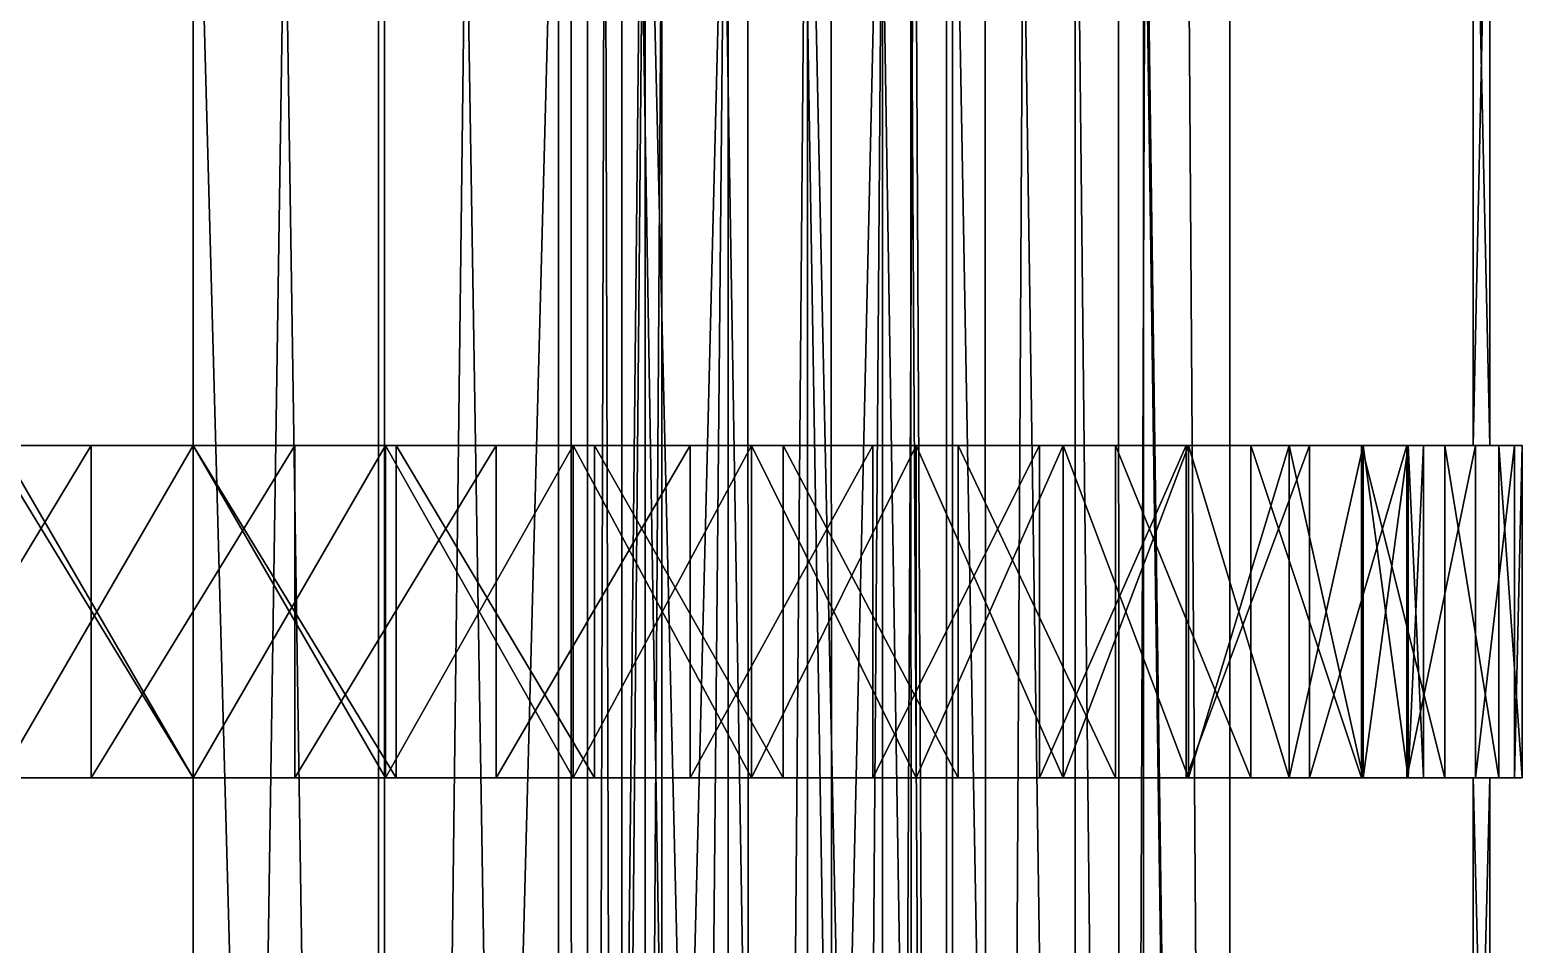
# Model space of a CAD drawing. Header units: inches. Extents: x 0 to 40, y 0 to 110.
# Drawn here: x 17.54 to 39.99, y 82.5 to 96.25 of the extents above; entities that cross this region are included whole.
import ezdxf

# ---------------------------------------------------------------- set-up
doc = ezdxf.new("R2010")
doc.units = ezdxf.units.IN
doc.header["$LTSCALE"] = 26.699852
doc.header["$MEASUREMENT"] = 0
doc.layers.add('1', color=7, linetype='CONTINUOUS')

msp = doc.modelspace()

# ---------------------------------------------------------------- linework, layer by layer
at = {"layer": '1', "linetype": 'Continuous'}
for points in [[(20, 7.5, 3.5), (22.789, 0, 3.737), (20, 102.5, 3.5), (20, 7.5, 3.5)], [(22.789, 0, 3.737), (22.789, 102.5, 3.737), (20, 102.5, 3.5), (22.789, 0, 3.737)], [(20, 7.5, 3.5), (20, 102.5, 3.5), (20, 7.5, 2), (20, 7.5, 3.5)], [(20, 7.5, 2), (20, 102.5, 3.5), (20, 102.5, 2.75), (20, 7.5, 2)], [(20, 7.5, 2), (20, 102.5, 2.75), (20, 99.036, 2), (20, 7.5, 2)], [(25.497, 0, 4.443), (25.497, 102.5, 4.443), (22.789, 0, 3.737), (25.497, 0, 4.443)], [(22.789, 0, 3.737), (25.497, 102.5, 4.443), (22.789, 102.5, 3.737), (22.789, 0, 3.737)], [(28.047, 0, 5.595), (28.047, 102.5, 5.595), (25.497, 0, 4.443), (28.047, 0, 5.595)], [(25.497, 0, 4.443), (28.047, 102.5, 5.595), (25.497, 102.5, 4.443), (25.497, 0, 4.443)], [(25.933, 7.5, 35.396), (25.933, 102.5, 35.396), (26.796, 102.5, 35.035), (25.933, 7.5, 35.396)], [(26.796, 102.5, 35.035), (26.796, 0, 35.035), (25.933, 7.5, 35.396), (26.796, 102.5, 35.035)], [(26.19, 102.5, 36.101), (25.933, 102.5, 35.396), (25.933, 7.5, 35.396), (26.19, 102.5, 36.101)], [(26.446, 7.5, 36.806), (26.19, 102.5, 36.101), (25.933, 7.5, 35.396), (26.446, 7.5, 36.806)], [(26.446, 99.036, 36.806), (26.19, 102.5, 36.101), (26.446, 7.5, 36.806), (26.446, 99.036, 36.806)], [(29.24, 102.5, 33.67), (29.24, 0, 33.67), (26.796, 102.5, 35.035), (29.24, 102.5, 33.67)], [(26.796, 102.5, 35.035), (29.24, 0, 33.67), (26.796, 0, 35.035), (26.796, 102.5, 35.035)], [(30.366, 0, 7.162), (30.366, 102.5, 7.162), (28.047, 0, 5.595), (30.366, 0, 7.162)], [(28.047, 0, 5.595), (30.366, 102.5, 7.162), (28.047, 102.5, 5.595), (28.047, 0, 5.595)], [(31.417, 102.5, 31.912), (31.417, 0, 31.912), (29.24, 102.5, 33.67), (31.417, 102.5, 31.912)], [(29.24, 102.5, 33.67), (31.417, 0, 31.912), (29.24, 0, 33.67), (29.24, 102.5, 33.67)], [(30.366, 0, 7.162), (30.367, 7.5, 7.163), (30.366, 102.5, 7.162), (30.366, 0, 7.162)], [(30.849, 102.5, 6.589), (30.366, 102.5, 7.162), (30.367, 7.5, 7.163), (30.849, 102.5, 6.589)], [(31.331, 7.5, 6.014), (30.849, 102.5, 6.589), (30.367, 7.5, 7.163), (31.331, 7.5, 6.014)], [(31.331, 99.036, 6.014), (30.849, 102.5, 6.589), (31.331, 7.5, 6.014), (31.331, 99.036, 6.014)], [(33.266, 102.5, 29.811), (33.266, 0, 29.811), (31.417, 102.5, 31.912), (33.266, 102.5, 29.811)], [(31.417, 102.5, 31.912), (33.266, 0, 29.811), (31.417, 0, 31.912), (31.417, 102.5, 31.912)], [(34.289, 102.5, 28.25), (34.289, 7.5, 28.25), (33.266, 102.5, 29.811), (34.289, 102.5, 28.25)], [(33.266, 102.5, 29.811), (34.289, 7.5, 28.25), (33.266, 0, 29.811), (33.266, 102.5, 29.811)], [(34.289, 7.5, 28.25), (34.289, 102.5, 28.25), (35.588, 7.5, 29), (34.289, 7.5, 28.25)], [(35.588, 7.5, 29), (34.289, 102.5, 28.25), (34.939, 102.5, 28.625), (35.588, 7.5, 29)], [(35.588, 7.5, 29), (34.939, 102.5, 28.625), (35.588, 99.036, 29), (35.588, 7.5, 29)], [(39.25, 101.246, 21), (39.5, 90, 21), (39.5, 101.678, 21), (39.25, 101.246, 21)], [(39.5, 101.678, 21), (39.5, 90, 21), (39.5, 101.667, 20.748), (39.5, 101.678, 21)], [(39.5, 101.667, 20.748), (39.5, 90, 21), (39.5, 90, 20), (39.5, 101.667, 20.748)], [(39.5, 101.667, 20.748), (39.5, 90, 20), (39.5, 101.634, 20), (39.5, 101.667, 20.748)], [(39.5, 90, 20), (39.25, 90, 20), (39.5, 101.634, 20), (39.5, 90, 20)], [(39.5, 101.634, 20), (39.25, 90, 20), (39.25, 101.201, 20), (39.5, 101.634, 20)], [(39.25, 101.234, 20.738), (39.25, 90, 21), (39.25, 101.246, 21), (39.25, 101.234, 20.738)], [(39.25, 90, 21), (39.5, 90, 21), (39.25, 101.246, 21), (39.25, 90, 21)], [(39.25, 101.201, 20), (39.25, 90, 20), (39.25, 101.234, 20.738), (39.25, 101.201, 20)], [(39.25, 101.234, 20.738), (39.25, 90, 20), (39.25, 90, 21), (39.25, 101.234, 20.738)], [(21.378, 99.036, 2.053), (22.887, 0, 2.233), (20, 7.5, 2), (21.378, 99.036, 2.053)], [(21.378, 99.036, 2.053), (20, 7.5, 2), (20, 99.036, 2), (21.378, 99.036, 2.053)], [(22.879, 99.036, 2.285), (22.887, 0, 2.233), (21.378, 99.036, 2.053), (22.879, 99.036, 2.285)], [(24.101, 99.036, 2.473), (22.887, 0, 2.233), (22.879, 99.036, 2.285), (24.101, 99.036, 2.473)], [(24.101, 99.036, 2.473), (25.7, 0, 2.926), (22.887, 0, 2.233), (24.101, 99.036, 2.473)], [(25.685, 99.036, 2.975), (25.7, 0, 2.926), (24.101, 99.036, 2.473), (25.685, 99.036, 2.975)], [(26.729, 99.036, 3.305), (25.7, 0, 2.926), (25.685, 99.036, 2.975), (26.729, 99.036, 3.305)], [(26.729, 99.036, 3.305), (28.365, 0, 4.062), (25.7, 0, 2.926), (26.729, 99.036, 3.305)], [(26.446, 99.036, 36.806), (26.446, 7.5, 36.806), (27.048, 99.036, 36.542), (26.446, 99.036, 36.806)], [(27.048, 99.036, 36.542), (26.446, 7.5, 36.806), (27.055, 0, 36.56), (27.048, 99.036, 36.542)], [(28.344, 99.036, 4.105), (28.365, 0, 4.062), (26.729, 99.036, 3.305), (28.344, 99.036, 4.105)], [(27.048, 99.036, 36.542), (27.055, 0, 36.56), (27.987, 99.036, 36.131), (27.048, 99.036, 36.542)], [(27.987, 99.036, 36.131), (27.055, 0, 36.56), (29.62, 0, 35.213), (27.987, 99.036, 36.131)], [(27.987, 99.036, 36.131), (29.62, 0, 35.213), (29.597, 99.036, 35.174), (27.987, 99.036, 36.131)], [(29.198, 99.036, 4.528), (28.365, 0, 4.062), (28.344, 99.036, 4.105), (29.198, 99.036, 4.528)], [(29.198, 99.036, 4.528), (30.813, 0, 5.61), (28.365, 0, 4.062), (29.198, 99.036, 4.528)], [(30.793, 99.036, 5.639), (30.813, 0, 5.61), (29.198, 99.036, 4.528), (30.793, 99.036, 5.639)], [(29.597, 99.036, 35.174), (29.62, 0, 35.213), (30.356, 99.036, 34.723), (29.597, 99.036, 35.174)], [(30.356, 99.036, 34.723), (29.62, 0, 35.213), (31.936, 0, 33.473), (30.356, 99.036, 34.723)], [(30.356, 99.036, 34.723), (31.936, 0, 33.473), (31.91, 99.036, 33.441), (30.356, 99.036, 34.723)], [(31.331, 99.036, 6.014), (31.331, 7.5, 6.014), (30.793, 99.036, 5.639), (31.331, 99.036, 6.014)], [(30.793, 99.036, 5.639), (31.331, 7.5, 6.014), (30.813, 0, 5.61), (30.793, 99.036, 5.639)], [(31.91, 99.036, 33.441), (31.936, 0, 33.473), (32.482, 99.036, 32.969), (31.91, 99.036, 33.441)], [(32.482, 99.036, 32.969), (31.936, 0, 33.473), (33.943, 0, 31.384), (32.482, 99.036, 32.969)], [(32.482, 99.036, 32.969), (33.943, 0, 31.384), (33.916, 99.036, 31.36), (32.482, 99.036, 32.969)], [(33.916, 99.036, 31.36), (33.943, 0, 31.384), (34.315, 99.036, 30.912), (33.916, 99.036, 31.36)], [(34.315, 99.036, 30.912), (33.943, 0, 31.384), (35.588, 7.5, 29), (34.315, 99.036, 30.912)], [(34.315, 99.036, 30.912), (35.588, 7.5, 29), (35.588, 99.036, 29), (34.315, 99.036, 30.912)], [(17.106, 90, 1.728), (18.469, 90, 0.059), (15.443, 90, 0.526), (17.106, 90, 1.728)], [(18.469, 90, 0.059), (18.469, 85, 0.059), (15.443, 85, 0.526), (18.469, 90, 0.059)], [(18.469, 90, 0.059), (15.443, 85, 0.526), (15.443, 90, 0.526), (18.469, 90, 0.059)], [(17.106, 90, 38.272), (16.947, 90, 39.766), (20, 90, 38.5), (17.106, 90, 38.272)], [(20, 90, 38.5), (16.947, 90, 39.766), (20, 90, 40), (20, 90, 38.5)], [(16.947, 90, 39.766), (16.947, 85, 39.766), (20, 85, 40), (16.947, 90, 39.766)], [(16.947, 90, 39.766), (20, 85, 40), (20, 90, 40), (16.947, 90, 39.766)], [(20, 90, 1.5), (18.469, 90, 0.059), (17.106, 90, 1.728), (20, 90, 1.5)], [(20, 85, 1.5), (20, 90, 1.5), (17.106, 85, 1.728), (20, 85, 1.5)], [(17.106, 85, 1.728), (20, 90, 1.5), (17.106, 90, 1.728), (17.106, 85, 1.728)], [(17.106, 85, 38.272), (17.106, 90, 38.272), (20, 85, 38.5), (17.106, 85, 38.272)], [(20, 85, 38.5), (17.106, 90, 38.272), (20, 90, 38.5), (20, 85, 38.5)], [(20, 90, 1.5), (21.531, 90, 0.059), (18.469, 90, 0.059), (20, 90, 1.5)], [(21.531, 90, 0.059), (21.531, 85, 0.059), (18.469, 85, 0.059), (21.531, 90, 0.059)], [(21.531, 90, 0.059), (18.469, 85, 0.059), (18.469, 90, 0.059), (21.531, 90, 0.059)], [(20, 90, 38.5), (20, 90, 40), (22.894, 90, 38.272), (20, 90, 38.5)], [(22.894, 90, 38.272), (20, 90, 40), (23.053, 90, 39.766), (22.894, 90, 38.272)], [(22.894, 90, 1.728), (24.557, 90, 0.526), (20, 90, 1.5), (22.894, 90, 1.728)], [(20, 90, 1.5), (24.557, 90, 0.526), (21.531, 90, 0.059), (20, 90, 1.5)], [(20, 90, 40), (23.053, 85, 39.766), (23.053, 90, 39.766), (20, 90, 40)], [(20, 90, 40), (20, 85, 40), (23.053, 85, 39.766), (20, 90, 40)], [(20, 85, 38.5), (20, 90, 38.5), (22.894, 85, 38.272), (20, 85, 38.5)], [(22.894, 85, 38.272), (20, 90, 38.5), (22.894, 90, 38.272), (22.894, 85, 38.272)], [(22.894, 85, 1.728), (22.894, 90, 1.728), (20, 85, 1.5), (22.894, 85, 1.728)], [(20, 85, 1.5), (22.894, 90, 1.728), (20, 90, 1.5), (20, 85, 1.5)], [(24.557, 90, 0.526), (24.557, 85, 0.526), (21.531, 85, 0.059), (24.557, 90, 0.526)], [(24.557, 90, 0.526), (21.531, 85, 0.059), (21.531, 90, 0.059), (24.557, 90, 0.526)], [(22.894, 90, 38.272), (23.053, 90, 39.766), (25.717, 90, 37.595), (22.894, 90, 38.272)], [(25.717, 90, 2.405), (27.476, 90, 1.45), (22.894, 90, 1.728), (25.717, 90, 2.405)], [(22.894, 90, 1.728), (27.476, 90, 1.45), (24.557, 90, 0.526), (22.894, 90, 1.728)], [(22.894, 85, 38.272), (22.894, 90, 38.272), (25.717, 85, 37.595), (22.894, 85, 38.272)], [(25.717, 85, 37.595), (22.894, 90, 38.272), (25.717, 90, 37.595), (25.717, 85, 37.595)], [(25.717, 85, 2.405), (25.717, 90, 2.405), (22.894, 85, 1.728), (25.717, 85, 2.405)], [(22.894, 85, 1.728), (25.717, 90, 2.405), (22.894, 90, 1.728), (22.894, 85, 1.728)], [(25.717, 90, 37.595), (23.053, 90, 39.766), (26.034, 90, 39.068), (25.717, 90, 37.595)], [(23.053, 90, 39.766), (23.053, 85, 39.766), (26.034, 85, 39.068), (23.053, 90, 39.766)], [(23.053, 90, 39.766), (26.034, 85, 39.068), (26.034, 90, 39.068), (23.053, 90, 39.766)], [(27.476, 90, 1.45), (27.476, 85, 1.45), (24.557, 85, 0.526), (27.476, 90, 1.45)], [(27.476, 90, 1.45), (24.557, 85, 0.526), (24.557, 90, 0.526), (27.476, 90, 1.45)], [(25.717, 90, 37.595), (26.034, 90, 39.068), (28.399, 90, 36.484), (25.717, 90, 37.595)], [(28.399, 90, 3.516), (30.22, 90, 2.809), (25.717, 90, 2.405), (28.399, 90, 3.516)], [(25.717, 90, 2.405), (30.22, 90, 2.809), (27.476, 90, 1.45), (25.717, 90, 2.405)], [(25.717, 85, 37.595), (25.717, 90, 37.595), (28.399, 85, 36.484), (25.717, 85, 37.595)], [(28.399, 85, 36.484), (25.717, 90, 37.595), (28.399, 90, 36.484), (28.399, 85, 36.484)], [(28.399, 85, 3.516), (28.399, 90, 3.516), (25.717, 85, 2.405), (28.399, 85, 3.516)], [(25.717, 85, 2.405), (28.399, 90, 3.516), (25.717, 90, 2.405), (25.717, 85, 2.405)], [(28.399, 90, 36.484), (26.034, 90, 39.068), (28.874, 90, 37.923), (28.399, 90, 36.484)], [(26.034, 90, 39.068), (26.034, 85, 39.068), (28.874, 85, 37.923), (26.034, 90, 39.068)], [(26.034, 90, 39.068), (28.874, 85, 37.923), (28.874, 90, 37.923), (26.034, 90, 39.068)], [(30.22, 90, 2.809), (30.22, 85, 2.809), (27.476, 85, 1.45), (30.22, 90, 2.809)], [(30.22, 90, 2.809), (27.476, 85, 1.45), (27.476, 90, 1.45), (30.22, 90, 2.809)], [(28.399, 90, 36.484), (28.874, 90, 37.923), (30.874, 90, 34.967), (28.399, 90, 36.484)], [(30.874, 90, 5.033), (32.725, 90, 4.57), (28.399, 90, 3.516), (30.874, 90, 5.033)], [(28.399, 90, 3.516), (32.725, 90, 4.57), (30.22, 90, 2.809), (28.399, 90, 3.516)], [(28.399, 85, 36.484), (28.399, 90, 36.484), (30.874, 85, 34.967), (28.399, 85, 36.484)], [(30.874, 85, 34.967), (28.399, 90, 36.484), (30.874, 90, 34.967), (30.874, 85, 34.967)], [(30.874, 85, 5.033), (30.874, 90, 5.033), (28.399, 85, 3.516), (30.874, 85, 5.033)], [(28.399, 85, 3.516), (30.874, 90, 5.033), (28.399, 90, 3.516), (28.399, 85, 3.516)], [(30.874, 90, 34.967), (28.874, 90, 37.923), (31.506, 90, 36.359), (30.874, 90, 34.967)], [(28.874, 90, 37.923), (28.874, 85, 37.923), (31.506, 85, 36.359), (28.874, 90, 37.923)], [(28.874, 90, 37.923), (31.506, 85, 36.359), (31.506, 90, 36.359), (28.874, 90, 37.923)], [(32.725, 90, 4.57), (32.725, 85, 4.57), (30.22, 85, 2.809), (32.725, 90, 4.57)], [(32.725, 90, 4.57), (30.22, 85, 2.809), (30.22, 90, 2.809), (32.725, 90, 4.57)], [(30.874, 90, 34.967), (31.506, 90, 36.359), (33.081, 90, 33.081), (30.874, 90, 34.967)], [(33.081, 90, 6.919), (34.931, 90, 6.693), (30.874, 90, 5.033), (33.081, 90, 6.919)], [(30.874, 90, 5.033), (34.931, 90, 6.693), (32.725, 90, 4.57), (30.874, 90, 5.033)], [(30.874, 85, 34.967), (30.874, 90, 34.967), (33.081, 85, 33.081), (30.874, 85, 34.967)], [(33.081, 85, 33.081), (30.874, 90, 34.967), (33.081, 90, 33.081), (33.081, 85, 33.081)], [(33.081, 85, 6.919), (33.081, 90, 6.919), (30.874, 85, 5.033), (33.081, 85, 6.919)], [(30.874, 85, 5.033), (33.081, 90, 6.919), (30.874, 90, 5.033), (30.874, 85, 5.033)], [(33.081, 90, 33.081), (31.506, 90, 36.359), (33.869, 90, 34.41), (33.081, 90, 33.081)], [(31.506, 90, 36.359), (31.506, 85, 36.359), (33.869, 85, 34.41), (31.506, 90, 36.359)], [(31.506, 90, 36.359), (33.869, 85, 34.41), (33.869, 90, 34.41), (31.506, 90, 36.359)], [(34.931, 90, 6.693), (34.931, 85, 6.693), (32.725, 85, 4.57), (34.931, 90, 6.693)], [(34.931, 90, 6.693), (32.725, 85, 4.57), (32.725, 90, 4.57), (34.931, 90, 6.693)], [(33.081, 90, 33.081), (33.869, 90, 34.41), (34.967, 90, 30.874), (33.081, 90, 33.081)], [(34.967, 90, 9.126), (36.787, 90, 9.129), (33.081, 90, 6.919), (34.967, 90, 9.126)], [(33.081, 90, 6.919), (36.787, 90, 9.129), (34.931, 90, 6.693), (33.081, 90, 6.919)], [(33.081, 85, 33.081), (33.081, 90, 33.081), (34.967, 85, 30.874), (33.081, 85, 33.081)], [(34.967, 85, 30.874), (33.081, 90, 33.081), (34.967, 90, 30.874), (34.967, 85, 30.874)], [(34.967, 85, 9.126), (34.967, 90, 9.126), (33.081, 85, 6.919), (34.967, 85, 9.126)], [(33.081, 85, 6.919), (34.967, 90, 9.126), (33.081, 90, 6.919), (33.081, 85, 6.919)], [(34.967, 90, 30.874), (33.869, 90, 34.41), (35.906, 90, 32.125), (34.967, 90, 30.874)], [(33.869, 90, 34.41), (33.869, 85, 34.41), (35.906, 85, 32.125), (33.869, 90, 34.41)], [(33.869, 90, 34.41), (35.906, 85, 32.125), (35.906, 90, 32.125), (33.869, 90, 34.41)], [(36.787, 90, 9.129), (36.787, 85, 9.129), (34.931, 85, 6.693), (36.787, 90, 9.129)], [(36.787, 90, 9.129), (34.931, 85, 6.693), (34.931, 90, 6.693), (36.787, 90, 9.129)], [(34.967, 90, 30.874), (35.906, 90, 32.125), (36.484, 90, 28.399), (34.967, 90, 30.874)], [(36.484, 90, 11.601), (38.25, 90, 11.819), (34.967, 90, 9.126), (36.484, 90, 11.601)], [(34.967, 90, 9.126), (38.25, 90, 11.819), (36.787, 90, 9.129), (34.967, 90, 9.126)], [(34.967, 85, 30.874), (34.967, 90, 30.874), (36.484, 85, 28.399), (34.967, 85, 30.874)], [(36.484, 85, 28.399), (34.967, 90, 30.874), (36.484, 90, 28.399), (36.484, 85, 28.399)], [(36.484, 85, 11.601), (36.484, 90, 11.601), (34.967, 85, 9.126), (36.484, 85, 11.601)], [(34.967, 85, 9.126), (36.484, 90, 11.601), (34.967, 90, 9.126), (34.967, 85, 9.126)], [(36.484, 90, 28.399), (35.906, 90, 32.125), (37.57, 90, 29.554), (36.484, 90, 28.399)], [(35.906, 90, 32.125), (35.906, 85, 32.125), (37.57, 85, 29.554), (35.906, 90, 32.125)], [(35.906, 90, 32.125), (37.57, 85, 29.554), (37.57, 90, 29.554), (35.906, 90, 32.125)], [(36.484, 90, 28.399), (37.57, 90, 29.554), (37.595, 90, 25.717), (36.484, 90, 28.399)], [(37.595, 90, 14.283), (39.285, 90, 14.7), (36.484, 90, 11.601), (37.595, 90, 14.283)], [(36.484, 90, 11.601), (39.285, 90, 14.7), (38.25, 90, 11.819), (36.484, 90, 11.601)], [(36.484, 85, 28.399), (36.484, 90, 28.399), (37.595, 85, 25.717), (36.484, 85, 28.399)], [(37.595, 85, 25.717), (36.484, 90, 28.399), (37.595, 90, 25.717), (37.595, 85, 25.717)], [(37.595, 85, 14.283), (37.595, 90, 14.283), (36.484, 85, 11.601), (37.595, 85, 14.283)], [(36.484, 85, 11.601), (37.595, 90, 14.283), (36.484, 90, 11.601), (36.484, 85, 11.601)], [(38.25, 90, 11.819), (38.25, 85, 11.819), (36.787, 85, 9.129), (38.25, 90, 11.819)], [(38.25, 90, 11.819), (36.787, 85, 9.129), (36.787, 90, 9.129), (38.25, 90, 11.819)], [(37.595, 90, 25.717), (37.57, 90, 29.554), (38.823, 90, 26.76), (37.595, 90, 25.717)], [(37.57, 90, 29.554), (37.57, 85, 29.554), (38.823, 85, 26.76), (37.57, 90, 29.554)], [(37.57, 90, 29.554), (38.823, 85, 26.76), (38.823, 90, 26.76), (37.57, 90, 29.554)], [(37.595, 90, 25.717), (38.823, 90, 26.76), (38.272, 90, 22.894), (37.595, 90, 25.717)], [(38.272, 90, 17.106), (39.25, 90, 21), (37.595, 90, 14.283), (38.272, 90, 17.106)], [(37.595, 90, 14.283), (39.25, 90, 21), (39.25, 90, 20), (37.595, 90, 14.283)], [(37.595, 90, 14.283), (39.25, 90, 20), (39.5, 90, 20), (37.595, 90, 14.283)], [(39.5, 90, 20), (39.868, 90, 17.706), (37.595, 90, 14.283), (39.5, 90, 20)], [(37.595, 90, 14.283), (39.868, 90, 17.706), (39.285, 90, 14.7), (37.595, 90, 14.283)], [(37.595, 85, 25.717), (37.595, 90, 25.717), (38.272, 85, 22.894), (37.595, 85, 25.717)], [(38.272, 85, 22.894), (37.595, 90, 25.717), (38.272, 90, 22.894), (38.272, 85, 22.894)], [(38.272, 85, 17.106), (38.272, 90, 17.106), (37.595, 85, 14.283), (38.272, 85, 17.106)], [(37.595, 85, 14.283), (38.272, 90, 17.106), (37.595, 90, 14.283), (37.595, 85, 14.283)], [(39.285, 90, 14.7), (39.285, 85, 14.7), (38.25, 85, 11.819), (39.285, 90, 14.7)], [(39.285, 90, 14.7), (38.25, 85, 11.819), (38.25, 90, 11.819), (39.285, 90, 14.7)], [(38.272, 90, 17.106), (38.5, 90, 20), (39.25, 90, 21), (38.272, 90, 17.106)], [(38.272, 90, 22.894), (38.823, 90, 26.76), (39.634, 90, 23.808), (38.272, 90, 22.894)], [(38.5, 90, 20), (38.272, 90, 22.894), (39.25, 90, 21), (38.5, 90, 20)], [(39.25, 90, 21), (38.272, 90, 22.894), (39.634, 90, 23.808), (39.25, 90, 21)], [(38.272, 85, 22.894), (38.272, 90, 22.894), (38.5, 85, 20), (38.272, 85, 22.894)], [(38.5, 85, 20), (38.272, 90, 22.894), (38.5, 90, 20), (38.5, 85, 20)], [(38.5, 85, 20), (38.5, 90, 20), (38.272, 85, 17.106), (38.5, 85, 20)], [(38.272, 85, 17.106), (38.5, 90, 20), (38.272, 90, 17.106), (38.272, 85, 17.106)], [(38.823, 90, 26.76), (38.823, 85, 26.76), (39.634, 85, 23.808), (38.823, 90, 26.76)], [(38.823, 90, 26.76), (39.634, 85, 23.808), (39.634, 90, 23.808), (38.823, 90, 26.76)], [(39.25, 90, 21), (39.634, 90, 23.808), (39.5, 90, 21), (39.25, 90, 21)], [(39.868, 90, 17.706), (39.868, 85, 17.706), (39.285, 85, 14.7), (39.868, 90, 17.706)], [(39.868, 90, 17.706), (39.285, 85, 14.7), (39.285, 90, 14.7), (39.868, 90, 17.706)], [(39.5, 90, 21), (39.634, 90, 23.808), (39.985, 90, 20.766), (39.5, 90, 21)], [(39.5, 90, 21), (39.985, 90, 20.766), (39.5, 90, 20), (39.5, 90, 21)], [(39.5, 90, 20), (39.985, 90, 20.766), (39.868, 90, 17.706), (39.5, 90, 20)], [(39.634, 90, 23.808), (39.634, 85, 23.808), (39.985, 85, 20.766), (39.634, 90, 23.808)], [(39.634, 90, 23.808), (39.985, 85, 20.766), (39.985, 90, 20.766), (39.634, 90, 23.808)], [(39.985, 90, 20.766), (39.985, 85, 20.766), (39.868, 85, 17.706), (39.985, 90, 20.766)], [(39.985, 90, 20.766), (39.868, 85, 17.706), (39.868, 90, 17.706), (39.985, 90, 20.766)], [(17.106, 85, 1.728), (15.443, 85, 0.526), (20, 85, 1.5), (17.106, 85, 1.728)], [(20, 85, 1.5), (15.443, 85, 0.526), (18.469, 85, 0.059), (20, 85, 1.5)], [(16.947, 85, 39.766), (17.106, 85, 38.272), (20, 85, 40), (16.947, 85, 39.766)], [(20, 85, 40), (17.106, 85, 38.272), (20, 85, 38.5), (20, 85, 40)], [(20, 85, 1.5), (18.469, 85, 0.059), (21.531, 85, 0.059), (20, 85, 1.5)], [(21.531, 85, 0.059), (22.894, 85, 1.728), (20, 85, 1.5), (21.531, 85, 0.059)], [(20, 85, 40), (20, 85, 38.5), (23.053, 85, 39.766), (20, 85, 40)], [(23.053, 85, 39.766), (20, 85, 38.5), (22.894, 85, 38.272), (23.053, 85, 39.766)], [(24.557, 85, 0.526), (22.894, 85, 1.728), (21.531, 85, 0.059), (24.557, 85, 0.526)], [(24.557, 85, 0.526), (25.717, 85, 2.405), (22.894, 85, 1.728), (24.557, 85, 0.526)], [(23.053, 85, 39.766), (22.894, 85, 38.272), (26.034, 85, 39.068), (23.053, 85, 39.766)], [(26.034, 85, 39.068), (22.894, 85, 38.272), (25.717, 85, 37.595), (26.034, 85, 39.068)], [(27.476, 85, 1.45), (25.717, 85, 2.405), (24.557, 85, 0.526), (27.476, 85, 1.45)], [(27.476, 85, 1.45), (28.399, 85, 3.516), (25.717, 85, 2.405), (27.476, 85, 1.45)], [(26.034, 85, 39.068), (25.717, 85, 37.595), (28.874, 85, 37.923), (26.034, 85, 39.068)], [(28.874, 85, 37.923), (25.717, 85, 37.595), (28.399, 85, 36.484), (28.874, 85, 37.923)], [(30.22, 85, 2.809), (28.399, 85, 3.516), (27.476, 85, 1.45), (30.22, 85, 2.809)], [(30.22, 85, 2.809), (30.874, 85, 5.033), (28.399, 85, 3.516), (30.22, 85, 2.809)], [(28.874, 85, 37.923), (28.399, 85, 36.484), (31.506, 85, 36.359), (28.874, 85, 37.923)], [(31.506, 85, 36.359), (28.399, 85, 36.484), (30.874, 85, 34.967), (31.506, 85, 36.359)], [(32.725, 85, 4.57), (30.874, 85, 5.033), (30.22, 85, 2.809), (32.725, 85, 4.57)], [(32.725, 85, 4.57), (33.081, 85, 6.919), (30.874, 85, 5.033), (32.725, 85, 4.57)], [(31.506, 85, 36.359), (30.874, 85, 34.967), (33.869, 85, 34.41), (31.506, 85, 36.359)], [(33.869, 85, 34.41), (30.874, 85, 34.967), (33.081, 85, 33.081), (33.869, 85, 34.41)], [(34.931, 85, 6.693), (33.081, 85, 6.919), (32.725, 85, 4.57), (34.931, 85, 6.693)], [(34.931, 85, 6.693), (34.967, 85, 9.126), (33.081, 85, 6.919), (34.931, 85, 6.693)], [(33.869, 85, 34.41), (33.081, 85, 33.081), (35.906, 85, 32.125), (33.869, 85, 34.41)], [(35.906, 85, 32.125), (33.081, 85, 33.081), (34.967, 85, 30.874), (35.906, 85, 32.125)], [(36.787, 85, 9.129), (34.967, 85, 9.126), (34.931, 85, 6.693), (36.787, 85, 9.129)], [(36.787, 85, 9.129), (36.484, 85, 11.601), (34.967, 85, 9.126), (36.787, 85, 9.129)], [(35.906, 85, 32.125), (34.967, 85, 30.874), (37.57, 85, 29.554), (35.906, 85, 32.125)], [(37.57, 85, 29.554), (34.967, 85, 30.874), (36.484, 85, 28.399), (37.57, 85, 29.554)], [(38.25, 85, 11.819), (37.595, 85, 14.283), (36.484, 85, 11.601), (38.25, 85, 11.819)], [(38.25, 85, 11.819), (36.484, 85, 11.601), (36.787, 85, 9.129), (38.25, 85, 11.819)], [(37.57, 85, 29.554), (36.484, 85, 28.399), (38.823, 85, 26.76), (37.57, 85, 29.554)], [(38.823, 85, 26.76), (36.484, 85, 28.399), (37.595, 85, 25.717), (38.823, 85, 26.76)], [(39.285, 85, 14.7), (38.272, 85, 17.106), (37.595, 85, 14.283), (39.285, 85, 14.7)], [(39.285, 85, 14.7), (37.595, 85, 14.283), (38.25, 85, 11.819), (39.285, 85, 14.7)], [(38.272, 85, 22.894), (39.25, 85, 21), (37.595, 85, 25.717), (38.272, 85, 22.894)], [(37.595, 85, 25.717), (39.25, 85, 21), (39.5, 85, 21), (37.595, 85, 25.717)], [(38.823, 85, 26.76), (37.595, 85, 25.717), (39.634, 85, 23.808), (38.823, 85, 26.76)], [(39.634, 85, 23.808), (37.595, 85, 25.717), (39.5, 85, 21), (39.634, 85, 23.808)], [(39.868, 85, 17.706), (38.272, 85, 17.106), (39.285, 85, 14.7), (39.868, 85, 17.706)], [(38.5, 85, 20), (39.25, 85, 20), (38.272, 85, 22.894), (38.5, 85, 20)], [(38.272, 85, 22.894), (39.25, 85, 20), (39.25, 85, 21), (38.272, 85, 22.894)], [(39.868, 85, 17.706), (39.25, 85, 20), (38.272, 85, 17.106), (39.868, 85, 17.706)], [(38.272, 85, 17.106), (39.25, 85, 20), (38.5, 85, 20), (38.272, 85, 17.106)], [(39.868, 85, 17.706), (39.5, 85, 20), (39.25, 85, 20), (39.868, 85, 17.706)], [(39.5, 85, 21), (39.25, 85, 21), (39.5, 75, 21), (39.5, 85, 21)], [(39.5, 75, 21), (39.25, 85, 21), (39.25, 75, 21), (39.5, 75, 21)], [(39.25, 85, 20), (39.5, 85, 20), (39.25, 75, 20), (39.25, 85, 20)], [(39.25, 75, 20), (39.5, 85, 20), (39.5, 75, 20), (39.25, 75, 20)], [(39.25, 75, 21), (39.25, 85, 21), (39.25, 75, 20), (39.25, 75, 21)], [(39.25, 75, 20), (39.25, 85, 21), (39.25, 85, 20), (39.25, 75, 20)], [(39.634, 85, 23.808), (39.5, 85, 21), (39.985, 85, 20.766), (39.634, 85, 23.808)], [(39.985, 85, 20.766), (39.5, 85, 21), (39.5, 85, 20), (39.985, 85, 20.766)], [(39.985, 85, 20.766), (39.5, 85, 20), (39.868, 85, 17.706), (39.985, 85, 20.766)], [(39.5, 85, 20), (39.5, 85, 21), (39.5, 75, 20), (39.5, 85, 20)], [(39.5, 75, 20), (39.5, 85, 21), (39.5, 75, 21), (39.5, 75, 20)]]:
    msp.add_3dface(points, dxfattribs=at)

doc.saveas('drawing.dxf')
